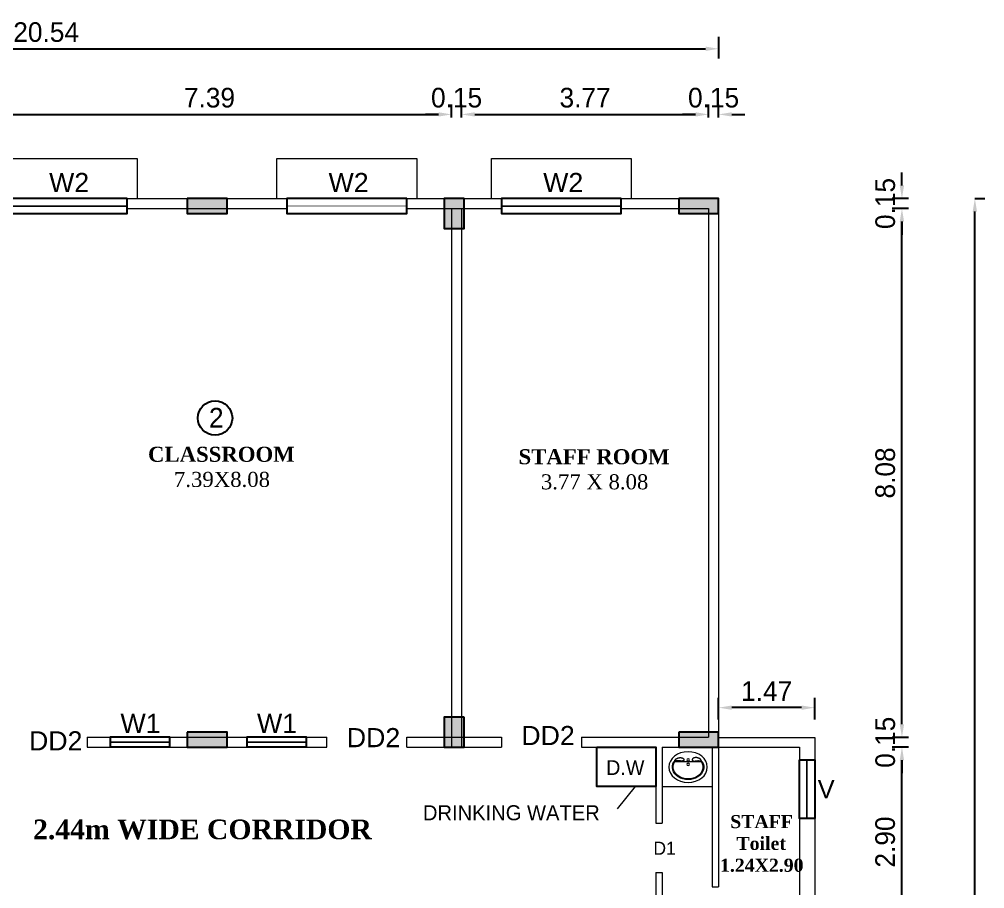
# Model space of a CAD drawing. Header units: metres. Extents: x 605 to 716, y 216 to 296.
# Drawn here: x 619 to 633.74, y 258.6 to 271.88 of the extents above; entities that cross this region are included whole.
import ezdxf

# ---------------------------------------------------------------- set-up
doc = ezdxf.new("R2010")
doc.units = ezdxf.units.M
doc.linetypes.add('DASHED', pattern=[19.05, 12.7, -6.35])
for name, color, linetype in [('A-ANNO-TEXT01', 255, 'Continuous'), ('column', 7, 'Continuous'), ('Dim', 3, 'Continuous'), ('TEXT', 7, 'Continuous'), ('Window', 7, 'Continuous')]:
    doc.layers.add(name, color=color, linetype=linetype)
for name, color, linetype, lineweight in [('col fill', 251, 'Continuous', 0), ('FURNITURE', 252, 'Continuous', 5), ('sunshade', 31, 'Continuous', 15), ('wall', 2, 'Continuous', 18)]:
    doc.layers.add(name, color=color, linetype=linetype, lineweight=lineweight)
doc.styles.add('outer', font='BKANT.TTF')
doc.styles.add('text', font='arial.ttf')
doc.dimstyles.new('DC', dxfattribs={"dimtxt": 0.3, "dimasz": 0.2, "dimexe": 0.15, "dimexo": 0.15, "dimgap": 0.1, "dimtad": 1, "dimzin": 1, "dimdsep": 46, "dimtxsty": 'outer', "dimcen": 0.15, "dimdle": 1, "dimclrd": 8, "dimclre": 8, "dimclrt": 7, "dimadec": 0, "dimazin": 0, "dimtfac": 1, "dimtix": 1, "dimtofl": 0, "dimtmove": 2, "dimatfit": 0, "dimfxl": 0, "dimtolj": 1, "dimtzin": 0, "dimarcsym": 0})

# ---------------------------------------------------------------- blocks, each defined once
blk = doc.blocks.new('A$Cceb49713')
at = {"layer": 'col fill'}
for points in [[(-894.26, 453.59), (-894.26, 444.59), (-870.26, 444.59), (-870.26, 453.59)], [(-727.76, 453.59), (-739.76, 453.59), (-739.76, 435.59), (-727.76, 435.59)], [(-598.76, 453.59), (-598.76, 444.59), (-574.76, 444.59), (-574.76, 453.59)], [(-727.76, 141.59), (-739.76, 141.59), (-739.76, 123.59), (-727.76, 123.59)], [(-894.26, 132.59), (-894.26, 123.59), (-870.26, 123.59), (-870.26, 132.59)], [(-598.76, 132.59), (-598.76, 123.59), (-574.76, 123.59), (-574.76, 132.59)]]:
    blk.add_hatch(color=256, dxfattribs=at).paths.add_polyline_path(points)
at = {"layer": 'column'}
for points in [[(-894.26, 453.59), (-894.26, 444.59), (-870.26, 444.59), (-870.26, 453.59)], [(-727.76, 453.59), (-739.76, 453.59), (-739.76, 435.59), (-727.76, 435.59)], [(-598.76, 453.59), (-598.76, 444.59), (-574.76, 444.59), (-574.76, 453.59)], [(-727.76, 141.59), (-739.76, 141.59), (-739.76, 123.59), (-727.76, 123.59)], [(-894.26, 132.59), (-894.26, 123.59), (-870.26, 123.59), (-870.26, 132.59)], [(-598.76, 132.59), (-598.76, 123.59), (-574.76, 123.59), (-574.76, 132.59)]]:
    blk.add_lwpolyline(points, close=True, dxfattribs=at)
blk = doc.blocks.new('ggfff')
at = {"layer": 'FURNITURE'}
for p, q in [((-3.03, 3.27), (-20.07, 3.28)), ((-19.59, 3.83), (-19.57, 3.91)), ((-19.57, 3.76), (-19.59, 3.83)), ((-19.57, 3.91), (-19.52, 4.01)), ((-19.52, 3.72), (-19.57, 3.76)), ((-19.52, 4.01), (-19.46, 4.12)), ((-19.43, 3.69), (-19.52, 3.72)), ((-19.46, 4.12), (-19.37, 4.24)), ((-19.32, 3.68), (-19.43, 3.69)), ((-19.37, 4.24), (-19.28, 4.35)), ((-19.18, 3.69), (-19.32, 3.68)), ((-19.28, 4.35), (-19.19, 4.46)), ((-19.19, 4.46), (-19.1, 4.57)), ((-19.03, 3.7), (-19.18, 3.69)), ((-19.1, 4.57), (-19.02, 4.66)), ((-18.87, 3.72), (-19.03, 3.7)), ((-19.02, 4.66), (-18.95, 4.74)), ((-18.95, 4.74), (-18.89, 4.81)), ((-18.89, 4.81), (-18.83, 4.87)), ((-18.7, 3.75), (-18.87, 3.72)), ((-18.83, 4.87), (-18.77, 4.93)), ((-18.77, 4.93), (-18.71, 4.98)), ((-18.71, 4.98), (-18.65, 5.03)), ((-18.54, 3.77), (-18.7, 3.75)), ((-18.65, 5.03), (-18.59, 5.07)), ((-18.59, 5.07), (-18.51, 5.11)), ((-18.39, 3.79), (-18.54, 3.77)), ((-18.51, 5.11), (-18.44, 5.14)), ((-18.44, 5.14), (-18.35, 5.18)), ((-18.25, 3.81), (-18.39, 3.79)), ((-18.35, 5.18), (-18.27, 5.21)), ((-18.27, 5.21), (-18.18, 5.25)), ((-18.12, 3.83), (-18.25, 3.81)), ((-18.18, 5.25), (-18.08, 5.28)), ((-18, 3.84), (-18.12, 3.83)), ((-18.08, 5.28), (-17.99, 5.31)), ((-17.88, 3.85), (-18, 3.84)), ((-17.99, 5.31), (-17.89, 5.34)), ((-17.89, 5.34), (-17.8, 5.38)), ((-17.78, 3.86), (-17.88, 3.85)), ((-17.8, 5.38), (-17.7, 5.41)), ((-17.68, 3.86), (-17.78, 3.86)), ((-17.7, 5.41), (-17.61, 5.44)), ((-17.59, 3.86), (-17.68, 3.86)), ((-17.61, 5.44), (-17.51, 5.47)), ((-17.51, 3.85), (-17.59, 3.86)), ((-17.51, 5.47), (-17.42, 5.5)), ((-17.43, 3.85), (-17.51, 3.85)), ((-17.36, 3.83), (-17.43, 3.85)), ((-17.42, 5.5), (-17.32, 5.53)), ((-17.28, 3.82), (-17.36, 3.83)), ((-17.32, 5.53), (-17.23, 5.55)), ((-17.21, 3.81), (-17.28, 3.82)), ((-17.23, 5.55), (-17.14, 5.58)), ((-17.13, 3.79), (-17.21, 3.81)), ((-17.14, 5.58), (-17.04, 5.61)), ((-17.04, 3.78), (-17.13, 3.79)), ((-17.04, 5.61), (-16.95, 5.63)), ((-16.94, 3.76), (-17.04, 3.78)), ((-16.95, 5.63), (-16.86, 5.65)), ((-16.83, 3.75), (-16.94, 3.76)), ((-16.86, 5.65), (-16.77, 5.67)), ((-16.71, 3.73), (-16.83, 3.75)), ((-16.77, 5.67), (-16.67, 5.69)), ((-16.59, 3.72), (-16.71, 3.73)), ((-16.67, 5.69), (-16.58, 5.7)), ((-16.45, 3.71), (-16.59, 3.72)), ((-16.58, 5.7), (-16.49, 5.71)), ((-16.49, 5.71), (-16.39, 5.72)), ((-16.32, 3.69), (-16.45, 3.71)), ((-16.39, 5.72), (-16.29, 5.72)), ((-16.18, 3.68), (-16.32, 3.69)), ((-16.29, 5.72), (-16.19, 5.72)), ((-16.19, 5.72), (-16.08, 5.72)), ((-16.04, 3.67), (-16.18, 3.68)), ((-16.08, 5.72), (-15.98, 5.71)), ((-15.9, 3.65), (-16.04, 3.67)), ((-15.98, 5.71), (-15.87, 5.7)), ((-15.77, 3.64), (-15.9, 3.65)), ((-15.87, 5.7), (-15.75, 5.68)), ((-15.64, 3.63), (-15.77, 3.64)), ((-15.75, 5.68), (-15.63, 5.66)), ((-15.51, 3.62), (-15.64, 3.63)), ((-15.63, 5.66), (-15.51, 5.63)), ((-15.51, 5.63), (-15.38, 5.6)), ((-15.39, 3.61), (-15.51, 3.62)), ((-15.27, 3.61), (-15.39, 3.61)), ((-15.38, 5.6), (-15.25, 5.56)), ((-15.16, 3.61), (-15.27, 3.61)), ((-15.25, 5.56), (-15.11, 5.52)), ((-15.05, 3.62), (-15.16, 3.61)), ((-15.11, 5.52), (-14.98, 5.47)), ((-14.94, 3.64), (-15.05, 3.62)), ((-14.98, 5.47), (-14.85, 5.42)), ((-14.84, 3.66), (-14.94, 3.64)), ((-14.85, 5.42), (-14.73, 5.36)), ((-14.73, 3.69), (-14.84, 3.66)), ((-14.73, 5.36), (-14.62, 5.3)), ((-14.64, 3.73), (-14.73, 3.69)), ((-14.55, 3.77), (-14.64, 3.73)), ((-14.62, 5.3), (-14.51, 5.23)), ((-14.47, 3.81), (-14.55, 3.77)), ((-14.51, 5.23), (-14.42, 5.16)), ((-14.39, 3.85), (-14.47, 3.81)), ((-14.42, 5.16), (-14.34, 5.08)), ((-14.32, 3.89), (-14.39, 3.85)), ((-14.34, 5.08), (-14.27, 5)), ((-14.27, 3.92), (-14.32, 3.89)), ((-14.27, 5), (-14.21, 4.92)), ((-14.22, 3.94), (-14.27, 3.92)), ((-14.18, 3.96), (-14.22, 3.94)), ((-14.21, 4.92), (-14.16, 4.83)), ((-14.14, 3.97), (-14.18, 3.96)), ((-14.16, 4.83), (-14.12, 4.75)), ((-14.12, 3.99), (-14.14, 3.97)), ((-14.12, 4.75), (-14.09, 4.66)), ((-14.1, 4), (-14.12, 3.99)), ((-14.08, 4.02), (-14.1, 4)), ((-14.09, 4.66), (-14.07, 4.58)), ((-14.07, 4.04), (-14.08, 4.02)), ((-14.07, 4.58), (-14.05, 4.5)), ((-14.06, 4.07), (-14.07, 4.04)), ((-14.05, 4.11), (-14.06, 4.07)), ((-14.05, 4.5), (-14.04, 4.42)), ((-14.04, 4.16), (-14.05, 4.11)), ((-14.04, 4.42), (-14.04, 4.35)), ((-14.04, 4.35), (-14.03, 4.28)), ((-14.03, 4.28), (-14.04, 4.21)), ((-14.04, 4.21), (-14.04, 4.16)), ((-9.05, 4.49), (-9.06, 4.41)), ((-9.06, 4.41), (-9.06, 4.34)), ((-9.06, 4.34), (-9.06, 4.27)), ((-9.06, 4.27), (-9.06, 4.21)), ((-9.06, 4.21), (-9.06, 4.15)), ((-9.06, 4.15), (-9.05, 4.1)), ((-9.03, 4.57), (-9.05, 4.49)), ((-9.05, 4.1), (-9.04, 4.06)), ((-9.04, 4.06), (-9.03, 4.03)), ((-9, 4.66), (-9.03, 4.57)), ((-9.03, 4.03), (-9.02, 4.01)), ((-9.02, 4.01), (-9, 3.99)), ((-8.97, 4.74), (-9, 4.66)), ((-9, 3.99), (-8.98, 3.98)), ((-8.98, 3.98), (-8.95, 3.97)), ((-8.93, 4.83), (-8.97, 4.74)), ((-8.95, 3.97), (-8.92, 3.95)), ((-8.88, 4.91), (-8.93, 4.83)), ((-8.92, 3.95), (-8.88, 3.94)), ((-8.83, 5), (-8.88, 4.91)), ((-8.88, 3.94), (-8.83, 3.91)), ((-8.76, 5.08), (-8.83, 5)), ((-8.83, 3.91), (-8.78, 3.88)), ((-8.78, 3.88), (-8.71, 3.85)), ((-8.68, 5.15), (-8.76, 5.08)), ((-8.71, 3.85), (-8.63, 3.81)), ((-8.58, 5.23), (-8.68, 5.15)), ((-8.63, 3.81), (-8.55, 3.77)), ((-8.48, 5.29), (-8.58, 5.23)), ((-8.55, 3.77), (-8.46, 3.73)), ((-8.37, 5.36), (-8.48, 5.29)), ((-8.46, 3.73), (-8.37, 3.69)), ((-8.24, 5.41), (-8.37, 5.36)), ((-8.37, 3.69), (-8.27, 3.66)), ((-8.27, 3.66), (-8.16, 3.63)), ((-8.12, 5.47), (-8.24, 5.41)), ((-8.16, 3.63), (-8.05, 3.61)), ((-7.98, 5.51), (-8.12, 5.47)), ((-8.05, 3.61), (-7.94, 3.6)), ((-7.85, 5.55), (-7.98, 5.51)), ((-7.94, 3.6), (-7.83, 3.6)), ((-7.72, 5.59), (-7.85, 5.55)), ((-7.83, 3.6), (-7.71, 3.6)), ((-7.59, 5.62), (-7.72, 5.59)), ((-7.71, 3.6), (-7.59, 3.61)), ((-7.46, 5.65), (-7.59, 5.62)), ((-7.59, 3.61), (-7.46, 3.62)), ((-7.34, 5.67), (-7.46, 5.65)), ((-7.46, 3.62), (-7.33, 3.63)), ((-7.23, 5.69), (-7.34, 5.67)), ((-7.33, 3.63), (-7.2, 3.64)), ((-7.12, 5.7), (-7.23, 5.69)), ((-7.2, 3.64), (-7.06, 3.66)), ((-7.01, 5.71), (-7.12, 5.7)), ((-7.06, 3.66), (-6.92, 3.67)), ((-6.91, 5.72), (-7.01, 5.71)), ((-6.92, 3.67), (-6.78, 3.68)), ((-6.8, 5.72), (-6.91, 5.72)), ((-6.71, 5.71), (-6.8, 5.72)), ((-6.78, 3.68), (-6.65, 3.7)), ((-6.61, 5.7), (-6.71, 5.71)), ((-6.65, 3.7), (-6.51, 3.71)), ((-6.51, 5.69), (-6.61, 5.7)), ((-6.42, 5.68), (-6.51, 5.69)), ((-6.51, 3.71), (-6.39, 3.72)), ((-6.33, 5.66), (-6.42, 5.68)), ((-6.39, 3.72), (-6.27, 3.74)), ((-6.23, 5.64), (-6.33, 5.66)), ((-6.27, 3.74), (-6.16, 3.75)), ((-6.14, 5.62), (-6.23, 5.64)), ((-6.16, 3.75), (-6.06, 3.77)), ((-6.05, 5.6), (-6.14, 5.62)), ((-6.06, 3.77), (-5.97, 3.78)), ((-5.96, 5.57), (-6.05, 5.6)), ((-5.97, 3.78), (-5.89, 3.8)), ((-5.87, 5.54), (-5.96, 5.57)), ((-5.89, 3.8), (-5.82, 3.81)), ((-5.77, 5.52), (-5.87, 5.54)), ((-5.82, 3.81), (-5.74, 3.82)), ((-5.68, 5.49), (-5.77, 5.52)), ((-5.74, 3.82), (-5.67, 3.83)), ((-5.58, 5.46), (-5.68, 5.49)), ((-5.67, 3.83), (-5.59, 3.84)), ((-5.59, 3.84), (-5.51, 3.85)), ((-5.49, 5.43), (-5.58, 5.46)), ((-5.51, 3.85), (-5.42, 3.85)), ((-5.39, 5.4), (-5.49, 5.43)), ((-5.42, 3.85), (-5.32, 3.85)), ((-5.3, 5.36), (-5.39, 5.4)), ((-5.32, 3.85), (-5.22, 3.84)), ((-5.2, 5.33), (-5.3, 5.36)), ((-5.22, 3.84), (-5.1, 3.83)), ((-5.11, 5.3), (-5.2, 5.33)), ((-5.01, 5.27), (-5.11, 5.3)), ((-5.1, 3.83), (-4.98, 3.82)), ((-4.92, 5.24), (-5.01, 5.27)), ((-4.98, 3.82), (-4.85, 3.8)), ((-4.83, 5.2), (-4.92, 5.24)), ((-4.85, 3.8), (-4.71, 3.78)), ((-4.74, 5.17), (-4.83, 5.2)), ((-4.66, 5.13), (-4.74, 5.17)), ((-4.71, 3.78), (-4.56, 3.76)), ((-4.58, 5.09), (-4.66, 5.13)), ((-4.51, 5.05), (-4.58, 5.09)), ((-4.56, 3.76), (-4.4, 3.73)), ((-4.45, 5.01), (-4.51, 5.05)), ((-4.39, 4.97), (-4.45, 5.01)), ((-4.4, 3.73), (-4.23, 3.71)), ((-4.33, 4.92), (-4.39, 4.97)), ((-4.27, 4.86), (-4.33, 4.92)), ((-4.21, 4.8), (-4.27, 4.86)), ((-4.23, 3.71), (-4.07, 3.69)), ((-4.14, 4.73), (-4.21, 4.8)), ((-4.07, 4.64), (-4.14, 4.73)), ((-4, 4.55), (-4.07, 4.64)), ((-4.07, 3.69), (-3.92, 3.67)), ((-3.91, 4.45), (-4, 4.55)), ((-3.92, 3.67), (-3.78, 3.67)), ((-3.81, 4.34), (-3.91, 4.45)), ((-3.72, 4.22), (-3.81, 4.34)), ((-3.78, 3.67), (-3.67, 3.68)), ((-3.64, 4.11), (-3.72, 4.22)), ((-3.67, 3.68), (-3.58, 3.7)), ((-3.58, 4), (-3.64, 4.11)), ((-3.53, 3.9), (-3.58, 4)), ((-3.58, 3.7), (-3.53, 3.75)), ((-3.51, 3.81), (-3.53, 3.9)), ((-3.53, 3.75), (-3.51, 3.81))]:
    blk.add_line(p, q, dxfattribs=at)
for centre, major_axis, start_param, end_param in [((-11.56, 0), (-11.56, 0), 1.570796326795124, 7.853981633974709), ((-11.56, 0), (-9.45, 0), -0.449035, 3.588281), ((-11.56, 0), (-8.95, 0), -0.47649, 3.615737), ((-11.55, 4.35), (-0.84, 0), 1.570796326793424, 7.853981633973008), ((-11.55, 1.59), (-0.84, 0), 3.141593, 9.424778)]:
    blk.add_ellipse(centre, major_axis=major_axis, ratio=0.8, start_param=start_param, end_param=end_param, dxfattribs=at)
blk = doc.blocks.new('*D148')
at = {"layer": 'Defpoints', "color": 0}
for p in [(629.68, 261.367), (629.68, 260.913), (631.147, 260.913)]:
    blk.add_point(p, dxfattribs=at)
at = {"layer": 'Dim', "color": 8, "lineweight": -2}
for p, q in [((629.68, 261.187), (629.68, 261.517)), ((631.147, 261.187), (631.147, 261.517)), ((630.947, 261.367), (629.88, 261.367))]:
    blk.add_line(p, q, dxfattribs=at)
at = {"layer": 'Dim', "color": 8}
for points in [[(629.88, 261.4), (629.88, 261.333), (629.68, 261.367)], [(630.947, 261.4), (630.947, 261.333), (631.147, 261.367)]]:
    blk.add_solid(points, dxfattribs=at)
at = {"layer": 'Dim', "color": 7, "insert": (630.413, 261.62), "char_height": 0.3, "attachment_point": 5, "style": 'outer'}
blk.add_mtext('\\A1;1.47', dxfattribs=at)
blk = doc.blocks.new('*D37')
at = {"layer": 'Defpoints', "color": 0}
for p in [(625.603, 270.431), (618.209, 270.233), (625.603, 270.233)]:
    blk.add_point(p, dxfattribs=at)
at = {"layer": 'Dim', "color": 8, "lineweight": -2}
for p, q in [((618.209, 270.383), (618.209, 270.581)), ((625.603, 270.383), (625.603, 270.581)), ((618.409, 270.431), (625.403, 270.431))]:
    blk.add_line(p, q, dxfattribs=at)
at = {"layer": 'Dim', "color": 8}
for points in [[(618.409, 270.464), (618.409, 270.398), (618.209, 270.431)], [(625.403, 270.464), (625.403, 270.398), (625.603, 270.431)]]:
    blk.add_solid(points, dxfattribs=at)
at = {"layer": 'Dim', "color": 7, "insert": (621.906, 270.685), "char_height": 0.3, "attachment_point": 5, "style": 'outer'}
blk.add_mtext('\\A1;7.39', dxfattribs=at)
blk = doc.blocks.new('*D38')
at = {"layer": 'Defpoints', "color": 0}
for p in [(625.755, 270.431), (625.603, 270.233), (625.755, 270.233)]:
    blk.add_point(p, dxfattribs=at)
at = {"layer": 'Dim', "color": 8, "lineweight": -2}
for p, q in [((625.603, 270.383), (625.603, 270.581)), ((625.755, 270.383), (625.755, 270.581)), ((625.403, 270.431), (625.203, 270.431)), ((625.955, 270.431), (626.155, 270.431))]:
    blk.add_line(p, q, dxfattribs=at)
at = {"layer": 'Dim', "color": 8}
for points in [[(625.403, 270.464), (625.403, 270.398), (625.603, 270.431)], [(625.955, 270.464), (625.955, 270.398), (625.755, 270.431)]]:
    blk.add_solid(points, dxfattribs=at)
at = {"layer": 'Dim', "color": 7, "insert": (625.679, 270.685), "char_height": 0.3, "attachment_point": 5, "style": 'outer'}
blk.add_mtext('\\A1;0.15', dxfattribs=at)
blk = doc.blocks.new('*D39')
at = {"layer": 'Defpoints', "color": 0}
for p in [(629.527, 270.431), (625.755, 270.233), (629.527, 270.233)]:
    blk.add_point(p, dxfattribs=at)
at = {"layer": 'Dim', "color": 8, "lineweight": -2}
for p, q in [((625.755, 270.383), (625.755, 270.581)), ((629.527, 270.383), (629.527, 270.581)), ((625.955, 270.431), (629.327, 270.431))]:
    blk.add_line(p, q, dxfattribs=at)
at = {"layer": 'Dim', "color": 8}
for points in [[(625.955, 270.464), (625.955, 270.398), (625.755, 270.431)], [(629.327, 270.464), (629.327, 270.398), (629.527, 270.431)]]:
    blk.add_solid(points, dxfattribs=at)
at = {"layer": 'Dim', "color": 7, "insert": (627.641, 270.685), "char_height": 0.3, "attachment_point": 5, "style": 'outer'}
blk.add_mtext('\\A1;3.77', dxfattribs=at)
blk = doc.blocks.new('*D40')
at = {"layer": 'Defpoints', "color": 0}
for p in [(629.68, 270.431), (629.527, 270.233), (629.68, 270.233)]:
    blk.add_point(p, dxfattribs=at)
at = {"layer": 'Dim', "color": 8, "lineweight": -2}
for p, q in [((629.527, 270.383), (629.527, 270.581)), ((629.68, 270.383), (629.68, 270.581)), ((629.327, 270.431), (629.127, 270.431)), ((629.88, 270.431), (630.08, 270.431))]:
    blk.add_line(p, q, dxfattribs=at)
at = {"layer": 'Dim', "color": 8}
for points in [[(629.327, 270.464), (629.327, 270.398), (629.527, 270.431)], [(629.88, 270.464), (629.88, 270.398), (629.68, 270.431)]]:
    blk.add_solid(points, dxfattribs=at)
at = {"layer": 'Dim', "color": 7, "insert": (629.603, 270.685), "char_height": 0.3, "attachment_point": 5, "style": 'outer'}
blk.add_mtext('\\A1;0.15', dxfattribs=at)
blk = doc.blocks.new('*D41')
at = {"layer": 'Defpoints', "color": 0}
for p in [(609.144, 271.828), (629.68, 271.828), (629.68, 271.434)]:
    blk.add_point(p, dxfattribs=at)
at = {"layer": 'Dim', "color": 8, "lineweight": -2}
for p, q in [((609.144, 271.614), (609.144, 271.284)), ((629.68, 271.614), (629.68, 271.284)), ((609.344, 271.434), (629.48, 271.434))]:
    blk.add_line(p, q, dxfattribs=at)
at = {"layer": 'Dim', "color": 8}
for points in [[(609.344, 271.467), (609.344, 271.4), (609.144, 271.434)], [(629.48, 271.467), (629.48, 271.4), (629.68, 271.434)]]:
    blk.add_solid(points, dxfattribs=at)
at = {"layer": 'Dim', "color": 7, "insert": (619.412, 271.687), "char_height": 0.3, "attachment_point": 5, "style": 'outer'}
blk.add_mtext('\\A1;20.54', dxfattribs=at)
blk = doc.blocks.new('*D60')
at = {"layer": 'Defpoints', "color": 0}
for p in [(632.479, 260.764), (632.73, 260.764), (632.73, 257.864)]:
    blk.add_point(p, dxfattribs=at)
at = {"layer": 'Dim', "color": 8, "lineweight": -2}
for p, q in [((632.58, 260.764), (632.329, 260.764)), ((632.479, 258.064), (632.479, 260.564)), ((632.58, 257.864), (632.329, 257.864))]:
    blk.add_line(p, q, dxfattribs=at)
at = {"layer": 'Dim', "color": 8}
for points in [[(632.445, 260.564), (632.512, 260.564), (632.479, 260.764)], [(632.445, 258.064), (632.512, 258.064), (632.479, 257.864)]]:
    blk.add_solid(points, dxfattribs=at)
at = {"layer": 'Dim', "color": 7, "insert": (632.224, 259.314), "char_height": 0.3, "attachment_point": 5, "rotation": 90, "style": 'outer'}
blk.add_mtext('\\A1;2.90', dxfattribs=at)
blk = doc.blocks.new('*D61')
at = {"layer": 'Defpoints', "color": 0}
for p in [(632.479, 260.913), (632.73, 260.913), (632.73, 260.764)]:
    blk.add_point(p, dxfattribs=at)
at = {"layer": 'Dim', "color": 8, "lineweight": -2}
for p, q in [((632.479, 261.113), (632.479, 261.313)), ((632.58, 260.913), (632.329, 260.913)), ((632.58, 260.764), (632.329, 260.764)), ((632.479, 260.564), (632.479, 260.364))]:
    blk.add_line(p, q, dxfattribs=at)
at = {"layer": 'Dim', "color": 8}
for points in [[(632.445, 261.113), (632.512, 261.113), (632.479, 260.913)], [(632.445, 260.564), (632.512, 260.564), (632.479, 260.764)]]:
    blk.add_solid(points, dxfattribs=at)
at = {"layer": 'Dim', "color": 7, "insert": (632.225, 260.838), "char_height": 0.3, "attachment_point": 5, "rotation": 90, "style": 'outer'}
blk.add_mtext('\\A1;0.15', dxfattribs=at)
blk = doc.blocks.new('*D62')
at = {"layer": 'Defpoints', "color": 0}
for p in [(632.479, 268.993), (632.73, 268.993), (632.73, 260.913)]:
    blk.add_point(p, dxfattribs=at)
at = {"layer": 'Dim', "color": 8, "lineweight": -2}
for p, q in [((632.58, 268.993), (632.329, 268.993)), ((632.479, 261.113), (632.479, 268.793)), ((632.58, 260.913), (632.329, 260.913))]:
    blk.add_line(p, q, dxfattribs=at)
at = {"layer": 'Dim', "color": 8}
for points in [[(632.445, 268.793), (632.512, 268.793), (632.479, 268.993)], [(632.445, 261.113), (632.512, 261.113), (632.479, 260.913)]]:
    blk.add_solid(points, dxfattribs=at)
at = {"layer": 'Dim', "color": 7, "insert": (632.225, 264.953), "char_height": 0.3, "attachment_point": 5, "rotation": 90, "style": 'outer'}
blk.add_mtext('\\A1;8.08', dxfattribs=at)
blk = doc.blocks.new('*D63')
at = {"layer": 'Defpoints', "color": 0}
for p in [(632.479, 269.146), (632.73, 269.146), (632.73, 268.993)]:
    blk.add_point(p, dxfattribs=at)
at = {"layer": 'Dim', "color": 8, "lineweight": -2}
for p, q in [((632.479, 269.346), (632.479, 269.546)), ((632.58, 269.146), (632.329, 269.146)), ((632.58, 268.993), (632.329, 268.993)), ((632.479, 268.793), (632.479, 268.593))]:
    blk.add_line(p, q, dxfattribs=at)
at = {"layer": 'Dim', "color": 8}
for points in [[(632.445, 269.346), (632.512, 269.346), (632.479, 269.146)], [(632.445, 268.793), (632.512, 268.793), (632.479, 268.993)]]:
    blk.add_solid(points, dxfattribs=at)
at = {"layer": 'Dim', "color": 7, "insert": (632.225, 269.07), "char_height": 0.3, "attachment_point": 5, "rotation": 90, "style": 'outer'}
blk.add_mtext('\\A1;0.15', dxfattribs=at)
blk = doc.blocks.new('*D64')
at = {"layer": 'Defpoints', "color": 0}
for p in [(633.592, 269.146), (633.592, 269.146), (633.592, 246.591)]:
    blk.add_point(p, dxfattribs=at)
at = {"layer": 'Dim', "color": 8, "lineweight": -2}
for p, q in [((633.592, 269.146), (633.742, 269.146)), ((633.592, 246.791), (633.592, 268.946)), ((633.592, 246.591), (633.742, 246.591))]:
    blk.add_line(p, q, dxfattribs=at)
at = {"layer": 'Dim', "color": 8}
for points in [[(633.559, 268.946), (633.626, 268.946), (633.592, 269.146)], [(633.559, 246.791), (633.626, 246.791), (633.592, 246.591)]]:
    blk.add_solid(points, dxfattribs=at)
at = {"layer": 'Dim', "color": 7, "insert": (633.338, 257.868), "char_height": 0.3, "attachment_point": 5, "rotation": 90, "style": 'outer'}
blk.add_mtext('\\A1;22.56', dxfattribs=at)

msp = doc.modelspace()

# ---------------------------------------------------------------- linework, layer by layer
at = {"color": 4, "lineweight": 0}
msp.add_line((628.134, 259.819), (628.413, 260.164), dxfattribs=at)
for points in [[(621.3, 260.766), (621.3, 260.916), (620.39, 260.916), (620.39, 260.766)], [(623.385, 260.766), (623.385, 260.916), (622.475, 260.916), (622.475, 260.766)]]:
    msp.add_lwpolyline(points, close=True)
at = {"color": 4}
msp.add_circle((621.992, 265.792), 0.263, dxfattribs=at)
at = {"layer": 'Dim', "color": 7}
for points in [[(627.82, 260.764), (628.72, 260.764), (628.72, 260.164), (627.82, 260.164)], [(630.917, 260.571), (631.147, 260.571), (631.147, 259.671), (630.917, 259.671)]]:
    msp.add_lwpolyline(points, close=True, dxfattribs=at)
at = {"layer": 'sunshade', "linetype": 'DASHED'}
for points in [[(618.669, 269.146), (618.669, 269.755), (620.802, 269.755), (620.802, 269.146)], [(622.936, 269.146), (622.936, 269.755), (625.07, 269.755), (625.07, 269.146)], [(626.213, 269.146), (626.213, 269.755), (628.346, 269.755), (628.346, 269.146)]]:
    msp.add_lwpolyline(points, dxfattribs=at)
at = {"layer": 'wall', "color": 6}
for p, q in [((610.439, 269.146), (629.68, 269.146)), ((620.65, 268.917), (620.65, 269.146)), ((623.088, 268.917), (623.088, 269.146)), ((624.917, 268.917), (624.917, 269.146)), ((626.365, 268.917), (626.365, 269.146)), ((628.194, 268.917), (628.194, 269.146)), ((629.68, 269.146), (629.68, 260.913)), ((620.65, 268.993), (623.088, 268.993)), ((624.917, 268.993), (626.365, 268.993)), ((625.603, 268.993), (625.603, 260.764)), ((625.755, 268.993), (625.755, 260.764)), ((628.194, 268.993), (629.527, 268.993)), ((629.527, 268.993), (629.527, 260.916)), ((620.04, 260.916), (620.04, 260.764)), ((620.04, 260.916), (623.698, 260.916)), ((624.917, 260.916), (626.365, 260.916)), ((626.365, 260.916), (626.365, 260.764)), ((627.584, 260.916), (627.584, 260.764)), ((627.584, 260.916), (629.527, 260.916)), ((629.68, 260.913), (631.147, 260.913)), ((631.147, 260.913), (631.147, 257.864)), ((620.04, 260.764), (623.698, 260.764)), ((624.917, 260.764), (626.365, 260.764)), ((627.584, 260.764), (628.72, 260.764)), ((628.72, 260.764), (628.72, 259.603)), ((628.82, 260.764), (629.58, 260.764)), ((628.82, 260.764), (628.82, 259.603)), ((629.58, 260.764), (629.58, 258.627)), ((629.68, 260.764), (630.917, 260.764)), ((629.68, 260.764), (629.68, 258.627)), ((630.917, 260.764), (630.917, 257.864)), ((628.82, 260.164), (629.58, 260.164)), ((628.72, 259.603), (628.82, 259.603)), ((628.72, 258.849), (628.72, 257.864)), ((628.72, 258.849), (628.82, 258.849)), ((628.82, 258.849), (628.82, 257.864)), ((629.58, 258.627), (629.68, 258.627))]:
    msp.add_line(p, q, dxfattribs=at)
for points in [[(623.698, 260.764), (623.698, 260.916)], [(624.917, 260.764), (624.917, 260.916)]]:
    msp.add_lwpolyline(points, dxfattribs=at)
at = {"layer": 'Window'}
for points, const_width in [([(620.65, 269.031), (618.821, 269.031)], 0.0254), ([(624.917, 269.031), (623.088, 269.031)], 0.0127), ([(628.194, 269.031), (626.365, 269.031)], 0.0254), ([(621.3, 260.841), (620.39, 260.841)], 0.0254), ([(623.385, 260.841), (622.475, 260.841)], 0.0254)]:
    msp.add_lwpolyline(points, dxfattribs=dict(at, const_width=const_width))
for points in [[(620.65, 269.146), (618.821, 269.146), (618.821, 268.917), (620.65, 268.917)], [(624.917, 269.146), (623.088, 269.146), (623.088, 268.917), (624.917, 268.917)], [(628.194, 269.146), (626.365, 269.146), (626.365, 268.917), (628.194, 268.917)]]:
    msp.add_lwpolyline(points, close=True, dxfattribs=at)
at = {"layer": 'Window', "linetype": 'DASHED', "ltscale": 0.75, "const_width": 0.0254}
msp.add_lwpolyline([(631.029, 260.571), (631.029, 259.671)], dxfattribs=at)

# ---------------------------------------------------------------- block references
at = {"xscale": -0.0254, "yscale": 0.0254, "zscale": 0.0254}
msp.add_blockref('ggfff', (628.92, 260.459), dxfattribs=at)
at = {"layer": 'wall', "xscale": 0.0254, "yscale": 0.0254, "zscale": 0.0254}
msp.add_blockref('A$Cceb49713', (644.279, 257.625), dxfattribs=at)

# ---------------------------------------------------------------- texts
at = {"style": 'outer'}
for s, height, p in [('D.W', 0.225, (627.962, 260.339)), ('DRINKING WATER', 0.23, (625.165, 259.646))]:
    msp.add_text(s, height=height, dxfattribs=at).set_placement(p)
at = {"layer": 'A-ANNO-TEXT01', "color": 2, "style": 'outer'}
for s, height, p in [('2', 0.3, (621.898, 265.647)), ('D1', 0.2, (628.684, 259.119))]:
    msp.add_text(s, height=height, dxfattribs=at).set_placement(p)
at = {"layer": 'A-ANNO-TEXT01', "color": 2, "attachment_point": 1, "style": 'outer'}
for s, insert, char_height, width in [('\\A1;{\\fTimes New Roman|b1|i0|c0|p18;\\W4.84277; \\W1;CLASSROOM \\P\\fTimes New Roman|b0|i0|c0|p18;\\W9.40147; \\W1;7.39X8.08}', (620.547, 265.353), 0.23, 2.99814), ('\\A1;{\\fTimes New Roman|b1|i0|c0|p18;\\W4.48046; \\W1;STAFF ROOM\\P\\fTimes New Roman|b0|i0|c0|p18;\\W8.4083; \\W1;3.77 X 8.08}', (626.236, 265.316), 0.23, 2.99814), ('\\A1;{\\fTimes New Roman|b1|i0|c0|p18;\\W7.04499;  \\W1;STAFF\\P\\W7.67683;  \\W1;Toilet\\P\\W6.01081;  \\W1;1.24X2.90}', (628.793, 259.726), 0.2, 2.99814), ('\\A1;{\\fTimes New Roman|b1|i0|c0|p18;\\W2.86951; \\W1;2.44m WIDE CORRIDOR}', (618.887, 259.657), 0.3, 5.69835)]:
    msp.add_mtext(s, dxfattribs=dict(at, insert=insert, char_height=char_height, width=width))
at = {"layer": 'TEXT', "linetype": 'Continuous', "ltscale": 0.5, "attachment_point": 1, "style": 'text'}
for s, insert, char_height, width in [('\\A1;{\\W7.816288; }W2', (618.571, 269.537), 0.2921, 2.35791), ('\\A1;{\\W7.816288; }W2', (622.838, 269.537), 0.2921, 2.35791), ('\\A1;{\\W7.816288; }W2', (626.115, 269.537), 0.2921, 2.35791), ('\\A1;W1', (620.547, 261.273), 0.2921, 0.70952), ('\\A1;W1', (622.632, 261.273), 0.2921, 0.70952), ('\\A1;{\\W7.032457; }DD2', (623.205, 261.055), 0.2921, 2.35791), ('\\A1;{\\W7.032457; }DD2', (625.87, 261.087), 0.2921, 2.35791), ('\\A1;{\\W7.032457; }DD2', (618.353, 261.006), 0.2921, 2.35791), ('\\A1;{\\W9.693183; }V', (630.141, 260.263), 0.2794, 2.35791)]:
    msp.add_mtext(s, dxfattribs=dict(at, insert=insert, char_height=char_height, width=width))

# ---------------------------------------------------------------- dimensions: what is measured, and where the dimension line sits
at = {"layer": 'Dim', "color": 3}
for p1, p2, distance, picture, middle in [((609.144, 271.828), (629.68, 271.828), -0.395, '*D41', (619.412, 271.687)), ((633.5924, 246.5906), (633.5924, 269.1458), 0, '*D64', (633.3381, 257.8682)), ((631.147, 260.913), (629.68, 260.913), -0.454, '*D148', (630.413, 261.62))]:
    dim = msp.add_aligned_dim(p1=p1, p2=p2, distance=distance, dimstyle='DC', override={"dimpost": '\\X', "dimfxl": 0.18}, dxfattribs=at)
    dim.commit()
    dim.dimension.update_dxf_attribs({"geometry": picture, "text_midpoint": middle})
for base, p1, p2, picture, middle in [((625.603, 270.431), (618.209, 270.233), (625.603, 270.233), '*D37', (621.906, 270.685)), ((625.755, 270.431), (625.603, 270.233), (625.755, 270.233), '*D38', (625.679, 270.685)), ((629.527, 270.431), (625.755, 270.233), (629.527, 270.233), '*D39', (627.641, 270.685)), ((629.68, 270.431), (629.527, 270.233), (629.68, 270.233), '*D40', (629.603, 270.685))]:
    dim = msp.add_linear_dim(base=base, p1=p1, p2=p2, dimstyle='DC', override={"dimpost": '\\X', "dimfxl": 0.18}, dxfattribs=at)
    dim.commit()
    dim.dimension.update_dxf_attribs({"geometry": picture, "text_midpoint": middle})
for base, p1, p2, picture, middle in [((632.479, 269.146), (632.73, 268.993), (632.73, 269.146), '*D63', (632.225, 269.07)), ((632.479, 268.993), (632.73, 260.913), (632.73, 268.993), '*D62', (632.225, 264.953)), ((632.479, 260.913), (632.73, 260.764), (632.73, 260.913), '*D61', (632.225, 260.838)), ((632.479, 260.764), (632.73, 257.864), (632.73, 260.764), '*D60', (632.224, 259.314))]:
    dim = msp.add_linear_dim(base=base, p1=p1, p2=p2, angle=270, dimstyle='DC', override={"dimpost": '\\X', "dimfxl": 0.18}, dxfattribs=at)
    dim.commit()
    dim.dimension.update_dxf_attribs({"geometry": picture, "text_midpoint": middle})

doc.saveas('drawing.dxf')
